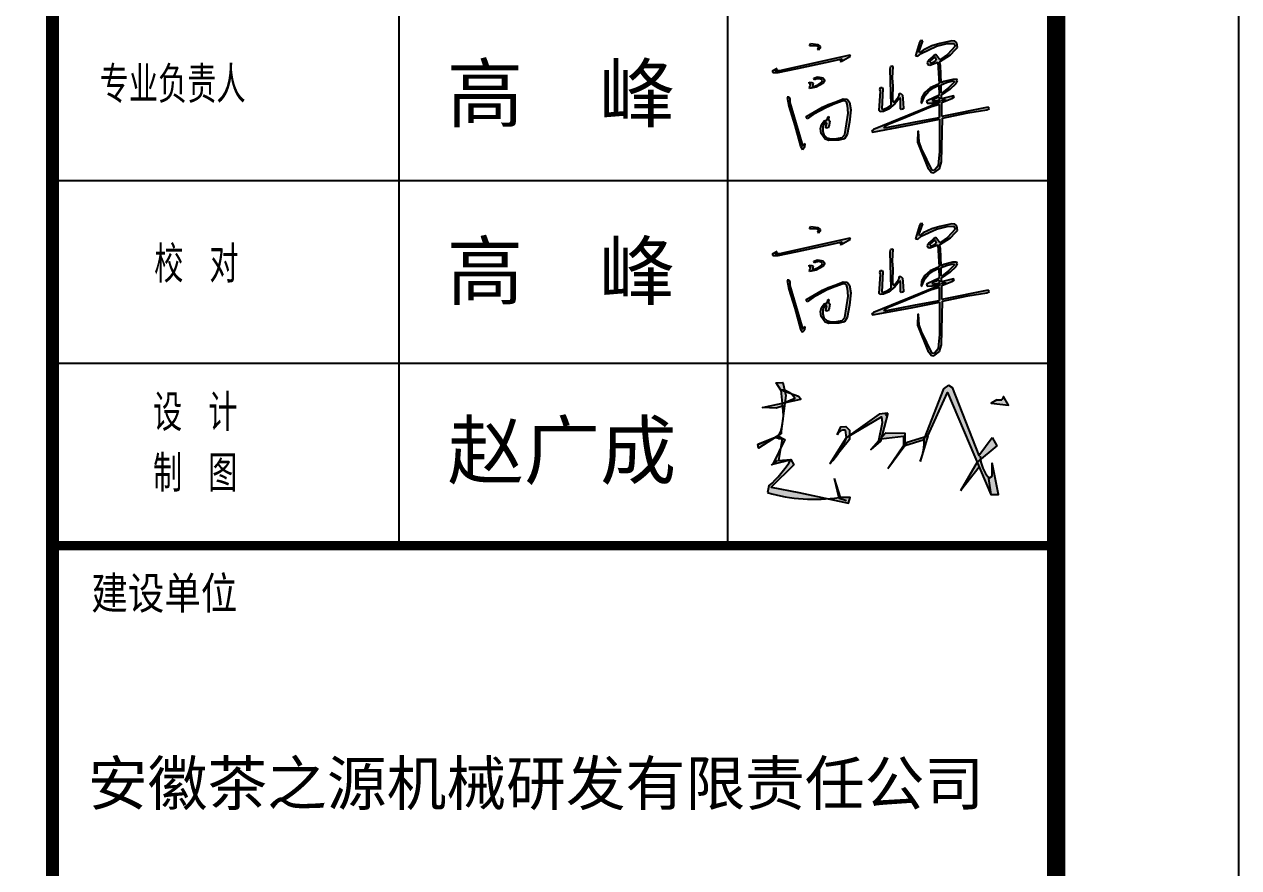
# Model space of a CAD drawing. Extents: x -21908402 to 2681150, y 103181 to 5079726.
# Drawn here: x 1558440 to 1568422, y 126430 to 133361 of the extents above; entities that cross this region are included whole.
import ezdxf

# ---------------------------------------------------------------- set-up
doc = ezdxf.new("R2010")
doc.units = 0
doc.header["$LTSCALE"] = 1000
for name, color, linetype in [('PP-PM-TK', 7, 'Continuous'), ('PUB_TEXT', 7, 'Continuous'), ('PUB_TITLE', 4, 'Continuous'), ('签名', 255, 'Continuous')]:
    doc.layers.add(name, color=color, linetype=linetype)
doc.styles.add('-黑体', font='simhei.ttf', dxfattribs={"width": 0.8})
doc.styles.add('TQ', font='txt.shx', dxfattribs={"width": 0.8, "bigfont": 'hztxt.shx'})

# ---------------------------------------------------------------- blocks, each defined once
blk = doc.blocks.new('GFDD')
h = blk.add_hatch(color=256)
h.paths.add_polyline_path([(1627037.7, 398613.1), (1627035.6, 398719), (1626962.4, 398696.2), (1626858, 398653.1), (1626727.5, 398599.1), (1626624.1, 398556.4), (1626578.4, 398535), (1626584.5, 398528.2), (1626700, 398549.7), (1626839.8, 398575.7)], flags=16)
h.paths.add_polyline_path([(1627055.5, 398745.4), (1627056.5, 398756.9), (1627073.6, 398759.6), (1627084.5, 398761.3), (1627082.5, 398755.1)], flags=16)
h.paths.add_polyline_path([(1627038.3, 398760.7), (1627033.2, 398780.2), (1626996.5, 398766.2), (1626977.1, 398753.2), (1626978.6, 398746.2), (1627024.8, 398754.9)], flags=16)
h.paths.add_polyline_path([(1627049.8, 398815.9), (1627051.8, 398881.8), (1627095.4, 398899.1), (1627149.2, 398913.2), (1627162.1, 398907.3), (1627111.1, 398856.3), (1627059.2, 398815.1)], flags=16)
h.paths.add_polyline_path([(1626994.1, 399069.7), (1627012.7, 399083.7), (1627005.3, 399106.4), (1626996.2, 399108.1), (1626960.9, 399076.9), (1626956.7, 399065.2), (1626961.7, 399059.6)], flags=16)
h.paths.add_polyline_path([(1626868.3, 399150.4), (1626899, 399241.5), (1626881.7, 399244.1), (1626872, 399227.4), (1626839.9, 399119.1), (1626859.2, 399115.2), (1626884.9, 399139.6), (1627012.6, 399198.6), (1627098.6, 399221), (1627155.7, 399221.7), (1627165.3, 399197.3), (1627102.4, 399129.3), (1627038.8, 399086.1), (1627006.5, 399129.3), (1626986.4, 399118), (1626953.1, 399087), (1626936.2, 399061.6), (1626939.6, 399047), (1626956.5, 399043.6), (1627022, 399068.4), (1627034, 398889.5), (1626959.3, 398856.3), (1626915.8, 398817), (1626888.5, 398770), (1626886.5, 398728.9), (1626892.9, 398731.7), (1626916.6, 398789.7), (1626949, 398827.6), (1626992.5, 398859.6), (1627032.1, 398878), (1627034, 398796.8), (1626936.8, 398749.8), (1626929.6, 398746.4), (1626935.2, 398730.5), (1626975.5, 398731.3), (1627036, 398749.4), (1627037.2, 398736), (1626776.7, 398629), (1626494.7, 398513.1), (1626478.1, 398500), (1626486.5, 398492.8), (1626803.9, 398551.7), (1627036.7, 398599), (1627035.9, 398331.3), (1627028.3, 398249.7), (1627025.1, 398215.5), (1626994.4, 398179.1), (1626975.8, 398176.4), (1626889.8, 398356.9), (1626870.6, 398412.9), (1626864, 398499.3), (1626858.7, 398498.7), (1626855.5, 398409.9), (1626940.3, 398198.7), (1626970.6, 398160.2), (1626989.9, 398156.3), (1627037.6, 398191.5), (1627052.5, 398246.8), (1627062.4, 398606.6), (1627270.4, 398651.2), (1627425.9, 398674.5), (1627446.7, 398686.8), (1627436.1, 398696.1), (1627056, 398619.3), (1627056.6, 398735.8), (1627139.5, 398767.9), (1627158.8, 398781.9), (1627151.9, 398791), (1627052.9, 398765.8), (1627052.5, 398795.8), (1627124.4, 398844.7), (1627173.5, 398891.2), (1627184.5, 398912.6), (1627176.5, 398926.9), (1627146.4, 398925.8), (1627072.7, 398907.8), (1627049.2, 398897.9), (1627045.2, 399039.9), (1627035.7, 399068.5), (1627127.4, 399126.9), (1627166.6, 399168.7), (1627183.9, 399187.1), (1627180.5, 399225.1), (1627162.9, 399239.2), (1627137.6, 399241), (1627040.4, 399220.9), (1626972.8, 399199.9), (1626902.4, 399166.9), (1626874.2, 399145.7)])
h.paths.add_polyline_path([(1626644.9, 399036.6), (1626653.7, 399032.6), (1626647.5, 398938.2), (1626653.2, 398868.5), (1626651.3, 398778.5), (1626651.9, 398755.7), (1626655.5, 398739.2), (1626667.1, 398740.6), (1626700.5, 398782.4), (1626706.2, 398792.3), (1626706.6, 398809.6), (1626719.6, 398810.5), (1626731.8, 398794.6), (1626737.8, 398733.3), (1626741.9, 398684.3), (1626725.1, 398677.6), (1626715.5, 398682.5), (1626716.4, 398765.8), (1626710.8, 398773), (1626670.9, 398723.5), (1626618.7, 398680.7), (1626577.2, 398662.7), (1626549.4, 398660.1), (1626541.3, 398670), (1626552, 398828), (1626546.5, 398842.1), (1626550.6, 398858.9), (1626565.1, 398858.4), (1626570.9, 398843.9), (1626569.7, 398796.7), (1626561.9, 398681.2), (1626567.7, 398678.9), (1626607.1, 398690.8), (1626638.4, 398713.4), (1626632.3, 399012.4), (1626635.5, 399034.9)], flags=17)
h.paths.add_polyline_path([(1625942.2, 398613), (1625944, 398620.9), (1626073.8, 398696.4), (1626122.3, 398720), (1626184.5, 398740.9), (1626244.8, 398766.6), (1626276.8, 398763.1), (1626296.1, 398737.1), (1626306.9, 398676.2), (1626296.2, 398573.4), (1626277.6, 398472), (1626254.8, 398437.3), (1626208.6, 398424.8), (1626127.3, 398423), (1626098.3, 398433.6), (1626063.6, 398479.8), (1626059.2, 398522), (1626067.9, 398555.1), (1626088.9, 398584.8), (1626113.9, 398592.1), (1626121.4, 398618.9), (1626127.6, 398619.9), (1626124.2, 398597.1), (1626134.5, 398580.8), (1626130.7, 398548.4), (1626122.3, 398527.5), (1626104.5, 398525.3), (1626102.6, 398533.7), (1626110.7, 398569.6), (1626105.1, 398574.9), (1626094.5, 398569), (1626077.9, 398541.2), (1626077.3, 398498.3), (1626084.8, 398469.9), (1626110.7, 398446.4), (1626142.3, 398436.5), (1626192.6, 398438.9), (1626237.3, 398447.4), (1626257.6, 398472.3), (1626286.5, 398646.7), (1626280.9, 398709.7), (1626272, 398739.8), (1626262.4, 398749.4), (1626245.4, 398750), (1626176.1, 398724.2), (1626108.2, 398695.8), (1625999.1, 398636.2), (1625949.9, 398602.1)])
h.paths.add_polyline_path([(1625798.1, 398780.1), (1625784.5, 398780.3), (1625797.7, 398704.1), (1625848, 398547.7), (1625893.5, 398377.1), (1625910.1, 398350.6), (1625929, 398370), (1625933.4, 398392.3), (1625924.7, 398395.6), (1625915.3, 398374.7), (1625808.8, 398735.9), (1625810.7, 398766.5)])
h.paths.add_polyline_path([(1626008.7, 398921.7), (1626003.6, 398935.4), (1626033.7, 398946.5), (1626078.9, 398938.5), (1626094.7, 398918.7), (1626078.9, 398891.8), (1626021.8, 398861.8), (1625981.4, 398853), (1625967.8, 398850.1), (1625975, 398877.2), (1625979, 398891.8), (1625964.4, 398890.5), (1625965.7, 398902.9), (1625987.5, 398900.2), (1625998.3, 398891.8), (1625991.7, 398870.3), (1625994, 398862.7), (1626041.9, 398883.1), (1626069.8, 398901.8), (1626074.4, 398916.7), (1626066.7, 398924.7), (1626046.5, 398931.4), (1626020.7, 398927)])
h.paths.add_polyline_path([(1625686.8, 398996), (1625703.8, 399013.8), (1625660.1, 398993.4), (1625666.7, 398981.1), (1625710.4, 398982.5), (1625869.3, 399016), (1626100.6, 399064.8), (1626237, 399095), (1626219.8, 399075.7), (1626227.3, 399073.1), (1626305.7, 399115), (1626298.5, 399124.3), (1625745.1, 399001), (1625724.5, 398996.4)])
h.paths.add_polyline_path([(1625968.8, 399201.2), (1625978.7, 399219.5), (1626036.7, 399211.9), (1626056.8, 399196), (1626056.1, 399183.1), (1626041.4, 399166.5), (1626036, 399172.5), (1626044.4, 399192), (1626031.5, 399197.6)])
h = blk.add_hatch(color=256)
h.paths.add_polyline_path([(1627037.7, 397109.5), (1627035.6, 397215.4), (1626962.4, 397192.6), (1626858, 397149.5), (1626727.5, 397095.5), (1626624.1, 397052.8), (1626578.4, 397031.4), (1626584.5, 397024.6), (1626700, 397046.1), (1626839.8, 397072.1)], flags=16)
h.paths.add_polyline_path([(1627055.5, 397241.8), (1627056.5, 397253.3), (1627073.6, 397256), (1627084.5, 397257.7), (1627082.5, 397251.5)], flags=16)
h.paths.add_polyline_path([(1627038.3, 397257.1), (1627033.2, 397276.7), (1626996.5, 397262.6), (1626977.1, 397249.6), (1626978.6, 397242.6), (1627024.8, 397251.3)], flags=16)
h.paths.add_polyline_path([(1627049.8, 397312.3), (1627051.8, 397378.2), (1627095.4, 397395.5), (1627149.2, 397409.6), (1627162.1, 397403.7), (1627111.1, 397352.7), (1627059.2, 397311.5)], flags=16)
h.paths.add_polyline_path([(1626994.1, 397566.1), (1627012.7, 397580.1), (1627005.3, 397602.8), (1626996.2, 397604.5), (1626960.9, 397573.3), (1626956.7, 397561.6), (1626961.7, 397556)], flags=16)
h.paths.add_polyline_path([(1626868.3, 397646.8), (1626899, 397737.9), (1626881.7, 397740.5), (1626872, 397723.8), (1626839.9, 397615.5), (1626859.2, 397611.6), (1626884.9, 397636), (1627012.6, 397695), (1627098.6, 397717.4), (1627155.7, 397718.1), (1627165.3, 397693.7), (1627102.4, 397625.8), (1627038.8, 397582.5), (1627006.5, 397625.7), (1626986.4, 397614.4), (1626953.1, 397583.4), (1626936.2, 397558), (1626939.6, 397543.4), (1626956.5, 397540), (1627022, 397564.8), (1627034, 397385.9), (1626959.3, 397352.7), (1626915.8, 397313.4), (1626888.5, 397266.4), (1626886.5, 397225.3), (1626892.9, 397228.1), (1626916.6, 397286.1), (1626949, 397324.1), (1626992.5, 397356), (1627032.1, 397374.4), (1627034, 397293.2), (1626936.8, 397246.2), (1626929.6, 397242.8), (1626935.2, 397226.9), (1626975.5, 397227.7), (1627036, 397245.8), (1627037.2, 397232.4), (1626776.7, 397125.4), (1626494.7, 397009.6), (1626478.1, 396996.5), (1626486.5, 396989.2), (1626803.9, 397048.1), (1627036.7, 397095.4), (1627035.9, 396827.7), (1627028.3, 396746.1), (1627025.1, 396711.9), (1626994.4, 396675.5), (1626975.8, 396672.8), (1626889.8, 396853.3), (1626870.6, 396909.3), (1626864, 396995.7), (1626858.7, 396995.1), (1626855.5, 396906.3), (1626940.3, 396695.1), (1626970.6, 396656.6), (1626989.9, 396652.8), (1627037.6, 396687.9), (1627052.5, 396743.2), (1627062.4, 397103), (1627270.4, 397147.6), (1627425.9, 397170.9), (1627446.7, 397183.2), (1627436.1, 397192.5), (1627056, 397115.7), (1627056.6, 397232.2), (1627139.5, 397264.3), (1627158.8, 397278.3), (1627151.9, 397287.5), (1627052.9, 397262.2), (1627052.5, 397292.2), (1627124.4, 397341.1), (1627173.5, 397387.6), (1627184.5, 397409), (1627176.5, 397423.3), (1627146.4, 397422.2), (1627072.7, 397404.2), (1627049.2, 397394.4), (1627045.2, 397536.3), (1627035.7, 397564.9), (1627127.4, 397623.3), (1627166.6, 397665.1), (1627183.9, 397683.5), (1627180.5, 397721.5), (1627162.9, 397735.6), (1627137.6, 397737.4), (1627040.4, 397717.3), (1626972.8, 397696.3), (1626902.4, 397663.3), (1626874.2, 397642.1)])
h.paths.add_polyline_path([(1626644.9, 397533.1), (1626653.7, 397529.1), (1626647.5, 397434.6), (1626653.2, 397364.9), (1626651.3, 397274.9), (1626651.9, 397252.1), (1626655.5, 397235.6), (1626667.1, 397237.1), (1626700.5, 397278.8), (1626706.2, 397288.7), (1626706.6, 397306), (1626719.6, 397306.9), (1626731.8, 397291), (1626737.8, 397229.7), (1626741.9, 397180.7), (1626725.1, 397174), (1626715.5, 397179), (1626716.4, 397262.2), (1626710.8, 397269.4), (1626670.9, 397219.9), (1626618.7, 397177.1), (1626577.2, 397159.1), (1626549.4, 397156.5), (1626541.3, 397166.4), (1626552, 397324.4), (1626546.5, 397338.6), (1626550.6, 397355.3), (1626565.1, 397354.8), (1626570.9, 397340.3), (1626569.7, 397293.1), (1626561.9, 397177.6), (1626567.7, 397175.3), (1626607.1, 397187.2), (1626638.4, 397209.8), (1626632.3, 397508.8), (1626635.5, 397531.3)], flags=17)
h.paths.add_polyline_path([(1625942.2, 397109.4), (1625944, 397117.3), (1626073.8, 397192.8), (1626122.3, 397216.4), (1626184.5, 397237.3), (1626244.8, 397263), (1626276.8, 397259.5), (1626296.1, 397233.5), (1626306.9, 397172.6), (1626296.2, 397069.8), (1626277.6, 396968.4), (1626254.8, 396933.7), (1626208.6, 396921.2), (1626127.3, 396919.4), (1626098.3, 396930), (1626063.6, 396976.2), (1626059.2, 397018.5), (1626067.9, 397051.5), (1626088.9, 397081.2), (1626113.9, 397088.5), (1626121.4, 397115.3), (1626127.6, 397116.3), (1626124.2, 397093.5), (1626134.5, 397077.2), (1626130.7, 397044.8), (1626122.3, 397023.9), (1626104.5, 397021.7), (1626102.6, 397030.1), (1626110.7, 397066), (1626105.1, 397071.3), (1626094.5, 397065.4), (1626077.9, 397037.6), (1626077.3, 396994.7), (1626084.8, 396966.3), (1626110.7, 396942.8), (1626142.3, 396932.9), (1626192.6, 396935.4), (1626237.3, 396943.8), (1626257.6, 396968.8), (1626286.5, 397143.1), (1626280.9, 397206.2), (1626272, 397236.2), (1626262.4, 397245.8), (1626245.4, 397246.4), (1626176.1, 397220.6), (1626108.2, 397192.2), (1625999.1, 397132.7), (1625949.9, 397098.5)])
h.paths.add_polyline_path([(1625798.1, 397276.5), (1625784.5, 397276.7), (1625797.7, 397200.5), (1625848, 397044.1), (1625893.5, 396873.5), (1625910.1, 396847), (1625929, 396866.4), (1625933.4, 396888.7), (1625924.7, 396892), (1625915.3, 396871.1), (1625808.8, 397232.3), (1625810.7, 397262.9)])
h.paths.add_polyline_path([(1626008.7, 397418.1), (1626003.6, 397431.8), (1626033.7, 397442.9), (1626078.9, 397434.9), (1626094.7, 397415.2), (1626078.9, 397388.2), (1626021.8, 397358.2), (1625981.4, 397349.5), (1625967.8, 397346.5), (1625975, 397373.6), (1625979, 397388.2), (1625964.4, 397386.9), (1625965.7, 397399.3), (1625987.5, 397396.6), (1625998.3, 397388.2), (1625991.7, 397366.7), (1625994, 397359.1), (1626041.9, 397379.5), (1626069.8, 397398.2), (1626074.4, 397413.1), (1626066.7, 397421.1), (1626046.5, 397427.8), (1626020.7, 397423.4)])
h.paths.add_polyline_path([(1625686.8, 397492.4), (1625703.8, 397510.2), (1625660.1, 397489.8), (1625666.7, 397477.5), (1625710.4, 397478.9), (1625869.3, 397512.4), (1626100.6, 397561.2), (1626237, 397591.4), (1626219.8, 397572.1), (1626227.3, 397569.6), (1626305.7, 397611.4), (1626298.5, 397620.7), (1625745.1, 397497.4), (1625724.5, 397492.8)])
h.paths.add_polyline_path([(1625968.8, 397697.6), (1625978.7, 397715.9), (1626036.7, 397708.3), (1626056.8, 397692.4), (1626056.1, 397679.5), (1626041.4, 397662.9), (1626036, 397669), (1626044.4, 397688.4), (1626031.5, 397694.1)])
h = blk.add_hatch(color=7)
h.paths.add_polyline_path([(1625763.2, 396369.1), (1625764.9, 396361.2), (1625816.5, 396342.6, 0.116266)])
h.paths.add_polyline_path([(1625763.2, 396369.1, 0.057627), (1625733.6, 396372.5), (1625764.9, 396361.2)])
h.paths.add_polyline_path([(1625748.8, 396434.8), (1625693.7, 396432.4), (1625733.6, 396372.5, -0.057627), (1625763.2, 396369.1)])
h.paths.add_polyline_path([(1625764.9, 396361.2), (1625733.6, 396372.5), (1625743.5, 396263.8), (1625749.2, 396265), (1625765.6, 396271.6), (1625772.5, 396326.9)])
h.paths.add_polyline_path([(1625765.2, 396268.5), (1625749.2, 396265), (1625743.6, 396262.8), (1625743.5, 396263.8), (1625582.5, 396229), (1625693.7, 396222.9), (1625748.2, 396241.1, -0.038196), (1625753.5, 396174.3)])
h = blk.add_hatch(color=7)
h.paths.add_polyline_path([(1627564, 396318.7), (1627549, 396292.7), (1627509.1, 396292.7), (1627460.2, 396263.6), (1627602.9, 396247.4)])
h.paths.add_polyline_path([(1627508.9, 395913.5), (1627469.2, 395983.5), (1627359.5, 395833.9), (1627140.1, 396392.5), (1627110.1, 396412.4), (1627070.2, 396382.5), (1626916.5, 395988.4), (1626942.1, 395996.3), (1627103.3, 396351.1), (1627345.9, 395781.1)])
h.paths.add_polyline_path([(1627469.2, 395774), (1627469.2, 395664.3), (1627439.3, 395644.3), (1627459.3, 395514.7), (1627521.8, 395514.7)])
h.paths.add_polyline_path([(1627363.7, 395739.3), (1627345.9, 395781.1), (1627209.9, 395544.6)])
for points in [[(1625878.2, 396320.3), (1625816.5, 396342.6, -0.103849), (1625849.6, 396300.8), (1625843.3, 396302.7), (1625765.6, 396271.6), (1625765.2, 396268.5), (1625897.7, 396297.1)], [(1625753.5, 396174.3), (1625739.9, 396064.6, 0.063244)], [(1625879.7, 395530.7), (1625653.2, 395575), (1625840, 395757), (1625816.2, 395802.2), (1625816.2, 395802.2, -0.075391), (1625634.4, 395583.9), (1625622.3, 395529.3, 0.088195), (1626119.1, 395478.7)], [(1626901.1, 395861.7), (1626877.9, 395785.1, 0.044667)], [(1627373, 395803.2), (1627345.9, 395781.1), (1627459.3, 395514.7), (1627439.3, 395644.3), (1627445, 395648.1, -0.153082)]]:
    blk.add_hatch(color=7).paths.add_polyline_path(points)
h = blk.add_hatch(color=7)
h.paths.add_polyline_path([(1626267.3, 396072), (1626225.2, 396069.6), (1626198.6, 396010, -0.339667), (1626264, 396042.2), (1626272.2, 395983.5), (1626297.6, 396001.3), (1626297.6, 396044)])
h.paths.add_polyline_path([(1626297.6, 395967), (1626297.6, 395998.3), (1626272.7, 395983.7, -0.059149), (1626205, 395851.9)])
h.paths.add_polyline_path([(1626272.7, 395983.7), (1626272.2, 395983.5), (1626137.8, 395768.6), (1626205, 395851.9, 0.059149)])
h.paths.add_polyline_path([(1626611.4, 396183), (1626541.6, 396173), (1626297.6, 396001.3), (1626297.6, 395998.3), (1626559.1, 396151.3), (1626566.1, 396102.3), (1626535.8, 395955.3), (1626558.7, 395980.9)])
h.paths.add_polyline_path([(1626551.5, 395953.6), (1626558.7, 395980.9), (1626471.7, 395883.7)])
h = blk.add_hatch(color=7)
h.paths.add_polyline_path([(1625739.9, 396064.6, -0.036058), (1625719.9, 396004.6), (1625733.6, 396013.4)])
h.paths.add_polyline_path([(1625683.5, 395981.1), (1625544.1, 395923.6), (1625549.8, 395894.7)])
h.paths.add_polyline_path([(1625713.6, 395993.5), (1625683.5, 395981.1), (1625713.6, 395973.5), (1625743.6, 395973.5), (1625730.4, 395894.8), (1625765.9, 395966.5)])
h = blk.add_hatch(color=7)
h.paths.add_polyline_path([(1626750.6, 396018.3), (1626595.2, 396021.8), (1626558.7, 395980.9), (1626556, 395970.6), (1626741.1, 395993.5), (1626741.1, 395913.7), (1626611.4, 395724.1), (1626751, 395913.7)])
h.paths.add_polyline_path([(1626910.5, 395963.5, -0.057111), (1626901.1, 395861.7), (1626942.1, 395996.3), (1626771, 395943.6), (1626751, 395913.7)])
h = blk.add_hatch(color=7)
h.paths.add_polyline_path([(1625816.2, 395802.2), (1625713.6, 395794), (1625730.4, 395894.8), (1625665.7, 395763.6), (1625755.9, 395785)])
h.paths.add_polyline_path([(1626211.4, 395488.6, -0.016275), (1626119.1, 395478.7), (1626288.3, 395442), (1626302.3, 395488.7), (1626222.9, 395488.7), (1626172.5, 395644.3)])
for p, q in [((1625968.8, 399201.2), (1625978.7, 399219.5)), ((1626031.5, 399197.6), (1625968.8, 399201.2)), ((1625978.7, 399219.5), (1626036.7, 399211.9)), ((1626044.4, 399192), (1626031.5, 399197.6)), ((1626036, 399172.5), (1626044.4, 399192)), ((1626036.7, 399211.9), (1626056.8, 399196)), ((1626056.8, 399196), (1626056.1, 399183.1)), ((1626872, 399227.4), (1626839.9, 399119.1)), ((1626868.3, 399150.4), (1626899, 399241.5)), ((1626881.7, 399244.1), (1626872, 399227.4)), ((1626899, 399241.5), (1626881.7, 399244.1)), ((1626884.9, 399139.6), (1627012.6, 399198.6)), ((1626972.8, 399199.9), (1626902.4, 399166.9)), ((1627040.4, 399220.9), (1626972.8, 399199.9)), ((1627012.6, 399198.6), (1627098.6, 399221)), ((1627137.6, 399241), (1627040.4, 399220.9)), ((1627098.6, 399221), (1627155.7, 399221.7)), ((1627165.3, 399197.3), (1627102.4, 399129.3)), ((1627162.9, 399239.2), (1627137.6, 399241)), ((1627155.7, 399221.7), (1627165.3, 399197.3)), ((1627180.5, 399225.1), (1627162.9, 399239.2)), ((1627166.6, 399168.7), (1627183.9, 399187.1)), ((1627183.9, 399187.1), (1627180.5, 399225.1)), ((1626298.5, 399124.3), (1625745.1, 399001)), ((1626041.4, 399166.5), (1626036, 399172.5)), ((1626056.1, 399183.1), (1626041.4, 399166.5)), ((1626041.4, 399166.5), (1626041.4, 399166.5)), ((1626100.6, 399064.8), (1626237, 399095)), ((1626237, 399095), (1626219.8, 399075.7)), ((1626227.3, 399073.1), (1626305.7, 399115)), ((1626237, 399095), (1626237, 399095)), ((1626305.7, 399115), (1626298.5, 399124.3)), ((1626839.9, 399119.1), (1626859.2, 399115.2)), ((1626859.2, 399115.2), (1626884.9, 399139.6)), ((1626874.2, 399145.7), (1626868.3, 399150.4)), ((1626902.4, 399166.9), (1626874.2, 399145.7)), ((1626953.1, 399087), (1626936.2, 399061.6)), ((1626986.4, 399118), (1626953.1, 399087)), ((1626996.2, 399108.1), (1626960.9, 399076.9)), ((1627006.5, 399129.3), (1626986.4, 399118)), ((1627005.3, 399106.4), (1626996.2, 399108.1)), ((1627012.7, 399083.7), (1627005.3, 399106.4)), ((1627038.8, 399086.1), (1627006.5, 399129.3)), ((1627035.7, 399068.5), (1627127.4, 399126.9)), ((1627102.4, 399129.3), (1627038.8, 399086.1)), ((1627127.4, 399126.9), (1627166.6, 399168.7)), ((1625703.8, 399013.8), (1625660.1, 398993.4)), ((1625660.1, 398993.4), (1625666.7, 398981.1)), ((1625686.8, 398996), (1625703.8, 399013.8)), ((1625724.5, 398996.4), (1625686.8, 398996)), ((1625710.4, 398982.5), (1625869.3, 399016)), ((1625745.1, 399001), (1625724.5, 398996.4)), ((1625869.3, 399016), (1626100.6, 399064.8)), ((1626219.8, 399075.7), (1626227.3, 399073.1)), ((1626632.3, 399012.4), (1626635.5, 399034.9)), ((1626638.4, 398713.4), (1626632.3, 399012.4)), ((1626635.5, 399034.9), (1626644.9, 399036.6)), ((1626644.9, 399036.6), (1626653.7, 399032.6)), ((1626653.7, 399032.6), (1626647.5, 398938.2)), ((1626936.2, 399061.6), (1626939.6, 399047)), ((1626939.6, 399047), (1626956.5, 399043.6)), ((1626956.5, 399043.6), (1627022, 399068.4)), ((1626960.9, 399076.9), (1626956.7, 399065.2)), ((1626956.7, 399065.2), (1626961.7, 399059.6)), ((1626961.7, 399059.6), (1626994.1, 399069.7)), ((1626994.1, 399069.7), (1627012.7, 399083.7)), ((1627022, 399068.4), (1627034, 398889.5)), ((1627045.2, 399039.9), (1627035.7, 399068.5)), ((1627049.2, 398897.9), (1627045.2, 399039.9)), ((1625666.7, 398981.1), (1625710.4, 398982.5)), ((1625964.4, 398890.5), (1625965.7, 398902.9)), ((1625979, 398891.8), (1625964.4, 398890.5)), ((1625965.7, 398902.9), (1625987.5, 398900.2)), ((1625975, 398877.2), (1625979, 398891.8)), ((1625987.5, 398900.2), (1625998.3, 398891.8)), ((1625998.3, 398891.8), (1625991.7, 398870.3)), ((1626003.6, 398935.4), (1626033.7, 398946.5)), ((1626008.7, 398921.7), (1626003.6, 398935.4)), ((1626020.7, 398927), (1626008.7, 398921.7)), ((1626046.5, 398931.4), (1626020.7, 398927)), ((1626078.9, 398891.8), (1626021.8, 398861.8)), ((1626033.7, 398946.5), (1626078.9, 398938.5)), ((1626041.9, 398883.1), (1626069.8, 398901.8)), ((1626066.7, 398924.7), (1626046.5, 398931.4)), ((1626074.4, 398916.7), (1626066.7, 398924.7)), ((1626069.8, 398901.8), (1626074.4, 398916.7)), ((1626078.9, 398938.5), (1626094.7, 398918.7)), ((1626094.7, 398918.7), (1626078.9, 398891.8)), ((1626647.5, 398938.2), (1626653.2, 398868.5)), ((1627034, 398889.5), (1626959.3, 398856.3)), ((1627072.7, 398907.8), (1627049.2, 398897.9)), ((1627051.8, 398881.8), (1627095.4, 398899.1)), ((1627146.4, 398925.8), (1627072.7, 398907.8)), ((1627095.4, 398899.1), (1627149.2, 398913.2)), ((1627162.1, 398907.3), (1627111.1, 398856.3)), ((1627124.4, 398844.7), (1627173.5, 398891.2)), ((1627176.5, 398926.9), (1627146.4, 398925.8)), ((1627149.2, 398913.2), (1627162.1, 398907.3)), ((1627173.5, 398891.2), (1627184.5, 398912.6)), ((1627184.5, 398912.6), (1627176.5, 398926.9)), ((1625967.8, 398850.1), (1625975, 398877.2)), ((1625981.4, 398853), (1625967.8, 398850.1)), ((1626021.8, 398861.8), (1625981.4, 398853)), ((1625991.7, 398870.3), (1625994, 398862.7)), ((1625994, 398862.7), (1626041.9, 398883.1)), ((1626541.3, 398670), (1626552, 398828)), ((1626546.5, 398842.1), (1626550.6, 398858.9)), ((1626552, 398828), (1626546.5, 398842.1)), ((1626550.6, 398858.9), (1626565.1, 398858.4)), ((1626569.7, 398796.7), (1626561.9, 398681.2)), ((1626565.1, 398858.4), (1626570.9, 398843.9)), ((1626570.9, 398843.9), (1626569.7, 398796.7)), ((1626653.2, 398868.5), (1626651.3, 398778.5)), ((1626700.5, 398782.4), (1626706.2, 398792.3)), ((1626706.2, 398792.3), (1626706.6, 398809.6)), ((1626706.6, 398809.6), (1626719.6, 398810.5)), ((1626719.6, 398810.5), (1626731.8, 398794.6)), ((1626731.8, 398794.6), (1626737.8, 398733.3)), ((1626915.8, 398817), (1626888.5, 398770)), ((1626892.9, 398731.7), (1626916.6, 398789.7)), ((1626959.3, 398856.3), (1626915.8, 398817)), ((1626916.6, 398789.7), (1626949, 398827.6)), ((1627034, 398796.8), (1626936.8, 398749.8)), ((1626949, 398827.6), (1626992.5, 398859.6)), ((1626992.5, 398859.6), (1627032.1, 398878)), ((1627032.1, 398878), (1627034, 398796.8)), ((1627049.8, 398815.9), (1627051.8, 398881.8)), ((1627059.2, 398815.1), (1627049.8, 398815.9)), ((1627052.5, 398795.8), (1627124.4, 398844.7)), ((1627052.9, 398765.8), (1627052.5, 398795.8)), ((1627151.9, 398791), (1627052.9, 398765.8)), ((1627111.1, 398856.3), (1627059.2, 398815.1)), ((1627158.8, 398781.9), (1627151.9, 398791)), ((1625784.5, 398780.3), (1625797.7, 398704.1)), ((1625798.1, 398780.1), (1625784.5, 398780.3)), ((1625797.7, 398704.1), (1625848, 398547.7)), ((1625810.7, 398766.5), (1625798.1, 398780.1)), ((1625808.8, 398735.9), (1625810.7, 398766.5)), ((1625915.3, 398374.7), (1625808.8, 398735.9)), ((1625944, 398620.9), (1626073.8, 398696.4)), ((1626108.2, 398695.8), (1625999.1, 398636.2)), ((1626073.8, 398696.4), (1626122.3, 398720)), ((1626176.1, 398724.2), (1626108.2, 398695.8)), ((1626122.3, 398720), (1626184.5, 398740.9)), ((1626245.4, 398750), (1626176.1, 398724.2)), ((1626184.5, 398740.9), (1626244.8, 398766.6)), ((1626244.8, 398766.6), (1626276.8, 398763.1)), ((1626262.4, 398749.4), (1626245.4, 398750)), ((1626272, 398739.8), (1626262.4, 398749.4)), ((1626280.9, 398709.7), (1626272, 398739.8)), ((1626276.8, 398763.1), (1626296.1, 398737.1)), ((1626286.5, 398646.7), (1626280.9, 398709.7)), ((1626296.1, 398737.1), (1626306.9, 398676.2)), ((1626567.7, 398678.9), (1626607.1, 398690.8)), ((1626607.1, 398690.8), (1626638.4, 398713.4)), ((1626670.9, 398723.5), (1626618.7, 398680.7)), ((1626651.3, 398778.5), (1626651.9, 398755.7)), ((1626651.9, 398755.7), (1626655.5, 398739.2)), ((1626655.5, 398739.2), (1626667.1, 398740.6)), ((1626667.1, 398740.6), (1626700.5, 398782.4)), ((1626710.8, 398773), (1626670.9, 398723.5)), ((1626716.4, 398765.8), (1626710.8, 398773)), ((1626715.5, 398682.5), (1626716.4, 398765.8)), ((1626737.8, 398733.3), (1626741.9, 398684.3)), ((1627037.2, 398736), (1626776.7, 398629)), ((1626962.4, 398696.2), (1626858, 398653.1)), ((1626888.5, 398770), (1626886.5, 398728.9)), ((1626886.5, 398728.9), (1626892.9, 398731.7)), ((1626936.8, 398749.8), (1626929.6, 398746.4)), ((1626929.6, 398746.4), (1626935.2, 398730.5)), ((1626935.2, 398730.5), (1626975.5, 398731.3)), ((1627035.6, 398719), (1626962.4, 398696.2)), ((1626975.5, 398731.3), (1627036, 398749.4)), ((1626996.5, 398766.2), (1626977.1, 398753.2)), ((1626977.1, 398753.2), (1626978.6, 398746.2)), ((1626978.6, 398746.2), (1627024.8, 398754.9)), ((1627033.2, 398780.2), (1626996.5, 398766.2)), ((1627024.8, 398754.9), (1627038.3, 398760.7)), ((1627038.3, 398760.7), (1627033.2, 398780.2)), ((1627037.7, 398613.1), (1627035.6, 398719)), ((1627036, 398749.4), (1627037.2, 398736)), ((1627055.5, 398745.4), (1627056.5, 398756.9)), ((1627082.5, 398755.1), (1627055.5, 398745.4)), ((1627056, 398619.3), (1627056.6, 398735.8)), ((1627436.1, 398696.1), (1627056, 398619.3)), ((1627056.5, 398756.9), (1627073.6, 398759.6)), ((1627056.6, 398735.8), (1627139.5, 398767.9)), ((1627073.6, 398759.6), (1627084.5, 398761.3)), ((1627084.5, 398761.3), (1627082.5, 398755.1)), ((1627139.5, 398767.9), (1627158.8, 398781.9)), ((1627425.9, 398674.5), (1627446.7, 398686.8)), ((1627446.7, 398686.8), (1627436.1, 398696.1)), ((1625942.2, 398613), (1625944, 398620.9)), ((1625949.9, 398602.1), (1625942.2, 398613)), ((1625999.1, 398636.2), (1625949.9, 398602.1)), ((1626088.9, 398584.8), (1626113.9, 398592.1)), ((1626113.9, 398592.1), (1626121.4, 398618.9)), ((1626121.4, 398618.9), (1626127.6, 398619.9)), ((1626127.6, 398619.9), (1626124.2, 398597.1)), ((1626124.2, 398597.1), (1626134.5, 398580.8)), ((1626257.6, 398472.3), (1626286.5, 398646.7)), ((1626306.9, 398676.2), (1626296.2, 398573.4)), ((1626776.7, 398629), (1626494.7, 398513.1)), ((1626549.4, 398660.1), (1626541.3, 398670)), ((1626577.2, 398662.7), (1626549.4, 398660.1)), ((1626561.9, 398681.2), (1626567.7, 398678.9)), ((1626618.7, 398680.7), (1626577.2, 398662.7)), ((1626727.5, 398599.1), (1626624.1, 398556.4)), ((1626725.1, 398677.6), (1626715.5, 398682.5)), ((1626741.9, 398684.3), (1626725.1, 398677.6)), ((1626858, 398653.1), (1626727.5, 398599.1)), ((1626803.9, 398551.7), (1627036.7, 398599)), ((1626839.8, 398575.7), (1627037.7, 398613.1)), ((1627036.7, 398599), (1627035.9, 398331.3)), ((1627052.5, 398246.8), (1627062.4, 398606.6)), ((1627062.4, 398606.6), (1627270.4, 398651.2)), ((1627270.4, 398651.2), (1627425.9, 398674.5)), ((1625848, 398547.7), (1625893.5, 398377.1)), ((1626059.2, 398522), (1626067.9, 398555.1)), ((1626063.6, 398479.8), (1626059.2, 398522)), ((1626067.9, 398555.1), (1626088.9, 398584.8)), ((1626077.9, 398541.2), (1626077.3, 398498.3)), ((1626077.3, 398498.3), (1626084.8, 398469.9)), ((1626094.5, 398569), (1626077.9, 398541.2)), ((1626105.1, 398574.9), (1626094.5, 398569)), ((1626102.6, 398533.7), (1626110.7, 398569.6)), ((1626104.5, 398525.3), (1626102.6, 398533.7)), ((1626122.3, 398527.5), (1626104.5, 398525.3)), ((1626110.7, 398569.6), (1626105.1, 398574.9)), ((1626130.7, 398548.4), (1626122.3, 398527.5)), ((1626134.5, 398580.8), (1626130.7, 398548.4)), ((1626296.2, 398573.4), (1626277.6, 398472)), ((1626494.7, 398513.1), (1626478.1, 398500)), ((1626478.1, 398500), (1626486.5, 398492.8)), ((1626486.5, 398492.8), (1626803.9, 398551.7)), ((1626624.1, 398556.4), (1626578.4, 398535)), ((1626578.4, 398535), (1626584.5, 398528.2)), ((1626584.5, 398528.2), (1626700, 398549.7)), ((1626700, 398549.7), (1626839.8, 398575.7)), ((1626858.7, 398498.7), (1626855.5, 398409.9)), ((1626864, 398499.3), (1626858.7, 398498.7)), ((1626870.6, 398412.9), (1626864, 398499.3)), ((1625924.7, 398395.6), (1625915.3, 398374.7)), ((1625933.4, 398392.3), (1625924.7, 398395.6)), ((1625929, 398370), (1625933.4, 398392.3)), ((1626098.3, 398433.6), (1626063.6, 398479.8)), ((1626084.8, 398469.9), (1626110.7, 398446.4)), ((1626127.3, 398423), (1626098.3, 398433.6)), ((1626110.7, 398446.4), (1626142.3, 398436.5)), ((1626208.6, 398424.8), (1626127.3, 398423)), ((1626142.3, 398436.5), (1626192.6, 398438.9)), ((1626192.6, 398438.9), (1626237.3, 398447.4)), ((1626254.8, 398437.3), (1626208.6, 398424.8)), ((1626237.3, 398447.4), (1626257.6, 398472.3)), ((1626277.6, 398472), (1626254.8, 398437.3)), ((1626855.5, 398409.9), (1626940.3, 398198.7)), ((1626889.8, 398356.9), (1626870.6, 398412.9)), ((1625893.5, 398377.1), (1625910.1, 398350.6)), ((1625910.1, 398350.6), (1625929, 398370)), ((1626975.8, 398176.4), (1626889.8, 398356.9)), ((1627035.9, 398331.3), (1627028.3, 398249.7)), ((1626940.3, 398198.7), (1626970.6, 398160.2)), ((1626989.9, 398156.3), (1627037.6, 398191.5)), ((1627025.1, 398215.5), (1626994.4, 398179.1)), ((1627028.3, 398249.7), (1627025.1, 398215.5)), ((1627037.6, 398191.5), (1627052.5, 398246.8)), ((1626970.6, 398160.2), (1626989.9, 398156.3)), ((1626994.4, 398179.1), (1626975.8, 398176.4)), ((1625968.8, 397697.6), (1625978.7, 397715.9)), ((1626031.5, 397694.1), (1625968.8, 397697.6)), ((1625978.7, 397715.9), (1626036.7, 397708.3)), ((1626044.4, 397688.4), (1626031.5, 397694.1)), ((1626036, 397669), (1626044.4, 397688.4)), ((1626036.7, 397708.3), (1626056.8, 397692.4)), ((1626056.8, 397692.4), (1626056.1, 397679.5)), ((1626872, 397723.8), (1626839.9, 397615.5)), ((1626868.3, 397646.8), (1626899, 397737.9)), ((1626881.7, 397740.5), (1626872, 397723.8)), ((1626899, 397737.9), (1626881.7, 397740.5)), ((1626884.9, 397636), (1627012.6, 397695)), ((1626972.8, 397696.3), (1626902.4, 397663.3)), ((1627040.4, 397717.3), (1626972.8, 397696.3)), ((1627012.6, 397695), (1627098.6, 397717.4)), ((1627137.6, 397737.4), (1627040.4, 397717.3)), ((1627098.6, 397717.4), (1627155.7, 397718.1)), ((1627165.3, 397693.7), (1627102.4, 397625.8)), ((1627162.9, 397735.6), (1627137.6, 397737.4)), ((1627155.7, 397718.1), (1627165.3, 397693.7)), ((1627180.5, 397721.5), (1627162.9, 397735.6)), ((1627183.9, 397683.5), (1627180.5, 397721.5)), ((1626298.5, 397620.7), (1625745.1, 397497.4)), ((1626041.4, 397662.9), (1626036, 397669)), ((1626056.1, 397679.5), (1626041.4, 397662.9)), ((1626041.4, 397662.9), (1626041.4, 397662.9)), ((1626100.6, 397561.2), (1626237, 397591.4)), ((1626237, 397591.4), (1626219.8, 397572.1)), ((1626227.3, 397569.6), (1626305.7, 397611.4)), ((1626237, 397591.4), (1626237, 397591.4)), ((1626305.7, 397611.4), (1626298.5, 397620.7)), ((1626839.9, 397615.5), (1626859.2, 397611.6)), ((1626859.2, 397611.6), (1626884.9, 397636)), ((1626874.2, 397642.1), (1626868.3, 397646.8)), ((1626902.4, 397663.3), (1626874.2, 397642.1)), ((1626986.4, 397614.4), (1626953.1, 397583.4)), ((1626996.2, 397604.5), (1626960.9, 397573.3)), ((1627006.5, 397625.7), (1626986.4, 397614.4)), ((1627005.3, 397602.8), (1626996.2, 397604.5)), ((1627012.7, 397580.1), (1627005.3, 397602.8)), ((1627038.8, 397582.5), (1627006.5, 397625.7)), ((1627035.7, 397564.9), (1627127.4, 397623.3)), ((1627102.4, 397625.8), (1627038.8, 397582.5)), ((1627127.4, 397623.3), (1627166.6, 397665.1)), ((1627166.6, 397665.1), (1627183.9, 397683.5)), ((1625703.8, 397510.2), (1625660.1, 397489.8)), ((1625660.1, 397489.8), (1625666.7, 397477.5)), ((1625686.8, 397492.4), (1625703.8, 397510.2)), ((1625724.5, 397492.8), (1625686.8, 397492.4)), ((1625710.4, 397478.9), (1625869.3, 397512.4)), ((1625745.1, 397497.4), (1625724.5, 397492.8)), ((1625869.3, 397512.4), (1626100.6, 397561.2)), ((1626219.8, 397572.1), (1626227.3, 397569.6)), ((1626632.3, 397508.8), (1626635.5, 397531.3)), ((1626638.4, 397209.8), (1626632.3, 397508.8)), ((1626635.5, 397531.3), (1626644.9, 397533.1)), ((1626644.9, 397533.1), (1626653.7, 397529.1)), ((1626653.7, 397529.1), (1626647.5, 397434.6)), ((1626953.1, 397583.4), (1626936.2, 397558)), ((1626936.2, 397558), (1626939.6, 397543.4)), ((1626939.6, 397543.4), (1626956.5, 397540)), ((1626956.5, 397540), (1627022, 397564.8)), ((1626960.9, 397573.3), (1626956.7, 397561.6)), ((1626956.7, 397561.6), (1626961.7, 397556)), ((1626961.7, 397556), (1626994.1, 397566.1)), ((1626994.1, 397566.1), (1627012.7, 397580.1)), ((1627022, 397564.8), (1627034, 397385.9)), ((1627045.2, 397536.3), (1627035.7, 397564.9)), ((1627049.2, 397394.4), (1627045.2, 397536.3)), ((1625666.7, 397477.5), (1625710.4, 397478.9)), ((1625964.4, 397386.9), (1625965.7, 397399.3)), ((1625979, 397388.2), (1625964.4, 397386.9)), ((1625965.7, 397399.3), (1625987.5, 397396.6)), ((1625975, 397373.6), (1625979, 397388.2)), ((1625987.5, 397396.6), (1625998.3, 397388.2)), ((1625998.3, 397388.2), (1625991.7, 397366.7)), ((1626003.6, 397431.8), (1626033.7, 397442.9)), ((1626008.7, 397418.1), (1626003.6, 397431.8)), ((1626020.7, 397423.4), (1626008.7, 397418.1)), ((1626046.5, 397427.8), (1626020.7, 397423.4)), ((1626078.9, 397388.2), (1626021.8, 397358.2)), ((1626033.7, 397442.9), (1626078.9, 397434.9)), ((1626041.9, 397379.5), (1626069.8, 397398.2)), ((1626066.7, 397421.1), (1626046.5, 397427.8)), ((1626074.4, 397413.1), (1626066.7, 397421.1)), ((1626069.8, 397398.2), (1626074.4, 397413.1)), ((1626078.9, 397434.9), (1626094.7, 397415.2)), ((1626094.7, 397415.2), (1626078.9, 397388.2)), ((1626647.5, 397434.6), (1626653.2, 397364.9)), ((1627072.7, 397404.2), (1627049.2, 397394.4)), ((1627051.8, 397378.2), (1627095.4, 397395.5)), ((1627146.4, 397422.2), (1627072.7, 397404.2)), ((1627095.4, 397395.5), (1627149.2, 397409.6)), ((1627162.1, 397403.7), (1627111.1, 397352.7)), ((1627124.4, 397341.1), (1627173.5, 397387.6)), ((1627176.5, 397423.3), (1627146.4, 397422.2)), ((1627149.2, 397409.6), (1627162.1, 397403.7)), ((1627173.5, 397387.6), (1627184.5, 397409)), ((1627184.5, 397409), (1627176.5, 397423.3)), ((1625967.8, 397346.5), (1625975, 397373.6)), ((1625981.4, 397349.5), (1625967.8, 397346.5)), ((1626021.8, 397358.2), (1625981.4, 397349.5)), ((1625991.7, 397366.7), (1625994, 397359.1)), ((1625994, 397359.1), (1626041.9, 397379.5)), ((1626541.3, 397166.4), (1626552, 397324.4)), ((1626546.5, 397338.6), (1626550.6, 397355.3)), ((1626552, 397324.4), (1626546.5, 397338.6)), ((1626550.6, 397355.3), (1626565.1, 397354.8)), ((1626569.7, 397293.1), (1626561.9, 397177.6)), ((1626565.1, 397354.8), (1626570.9, 397340.3)), ((1626570.9, 397340.3), (1626569.7, 397293.1)), ((1626653.2, 397364.9), (1626651.3, 397274.9)), ((1626700.5, 397278.8), (1626706.2, 397288.7)), ((1626706.2, 397288.7), (1626706.6, 397306)), ((1626706.6, 397306), (1626719.6, 397306.9)), ((1626719.6, 397306.9), (1626731.8, 397291)), ((1626731.8, 397291), (1626737.8, 397229.7)), ((1626915.8, 397313.4), (1626888.5, 397266.4)), ((1626959.3, 397352.7), (1626915.8, 397313.4)), ((1626916.6, 397286.1), (1626949, 397324.1)), ((1627034, 397293.2), (1626936.8, 397246.2)), ((1626949, 397324.1), (1626992.5, 397356)), ((1627034, 397385.9), (1626959.3, 397352.7)), ((1626992.5, 397356), (1627032.1, 397374.4)), ((1627032.1, 397374.4), (1627034, 397293.2)), ((1627049.8, 397312.3), (1627051.8, 397378.2)), ((1627059.2, 397311.5), (1627049.8, 397312.3)), ((1627052.5, 397292.2), (1627124.4, 397341.1)), ((1627052.9, 397262.2), (1627052.5, 397292.2)), ((1627151.9, 397287.5), (1627052.9, 397262.2)), ((1627111.1, 397352.7), (1627059.2, 397311.5)), ((1627158.8, 397278.3), (1627151.9, 397287.5)), ((1625784.5, 397276.7), (1625797.7, 397200.5)), ((1625798.1, 397276.5), (1625784.5, 397276.7)), ((1625797.7, 397200.5), (1625848, 397044.1)), ((1625810.7, 397262.9), (1625798.1, 397276.5)), ((1625808.8, 397232.3), (1625810.7, 397262.9)), ((1625915.3, 396871.1), (1625808.8, 397232.3)), ((1625944, 397117.3), (1626073.8, 397192.8)), ((1626108.2, 397192.2), (1625999.1, 397132.7)), ((1626073.8, 397192.8), (1626122.3, 397216.4)), ((1626176.1, 397220.6), (1626108.2, 397192.2)), ((1626122.3, 397216.4), (1626184.5, 397237.3)), ((1626245.4, 397246.4), (1626176.1, 397220.6)), ((1626184.5, 397237.3), (1626244.8, 397263)), ((1626244.8, 397263), (1626276.8, 397259.5)), ((1626262.4, 397245.8), (1626245.4, 397246.4)), ((1626272, 397236.2), (1626262.4, 397245.8)), ((1626280.9, 397206.2), (1626272, 397236.2)), ((1626276.8, 397259.5), (1626296.1, 397233.5)), ((1626286.5, 397143.1), (1626280.9, 397206.2)), ((1626296.1, 397233.5), (1626306.9, 397172.6)), ((1626607.1, 397187.2), (1626638.4, 397209.8)), ((1626670.9, 397219.9), (1626618.7, 397177.1)), ((1626651.3, 397274.9), (1626651.9, 397252.1)), ((1626651.9, 397252.1), (1626655.5, 397235.6)), ((1626655.5, 397235.6), (1626667.1, 397237.1)), ((1626667.1, 397237.1), (1626700.5, 397278.8)), ((1626710.8, 397269.4), (1626670.9, 397219.9)), ((1626716.4, 397262.2), (1626710.8, 397269.4)), ((1626715.5, 397179), (1626716.4, 397262.2)), ((1626737.8, 397229.7), (1626741.9, 397180.7)), ((1627037.2, 397232.4), (1626776.7, 397125.4)), ((1626962.4, 397192.6), (1626858, 397149.5)), ((1626888.5, 397266.4), (1626886.5, 397225.3)), ((1626886.5, 397225.3), (1626892.9, 397228.1)), ((1626892.9, 397228.1), (1626916.6, 397286.1)), ((1626936.8, 397246.2), (1626929.6, 397242.8)), ((1626929.6, 397242.8), (1626935.2, 397226.9)), ((1626935.2, 397226.9), (1626975.5, 397227.7)), ((1627035.6, 397215.4), (1626962.4, 397192.6)), ((1626975.5, 397227.7), (1627036, 397245.8)), ((1626996.5, 397262.6), (1626977.1, 397249.6)), ((1626977.1, 397249.6), (1626978.6, 397242.6)), ((1626978.6, 397242.6), (1627024.8, 397251.3)), ((1627033.2, 397276.7), (1626996.5, 397262.6)), ((1627024.8, 397251.3), (1627038.3, 397257.1)), ((1627038.3, 397257.1), (1627033.2, 397276.7)), ((1627037.7, 397109.5), (1627035.6, 397215.4)), ((1627036, 397245.8), (1627037.2, 397232.4)), ((1627055.5, 397241.8), (1627056.5, 397253.3)), ((1627082.5, 397251.5), (1627055.5, 397241.8)), ((1627056, 397115.7), (1627056.6, 397232.2)), ((1627436.1, 397192.5), (1627056, 397115.7)), ((1627056.5, 397253.3), (1627073.6, 397256)), ((1627056.6, 397232.2), (1627139.5, 397264.3)), ((1627073.6, 397256), (1627084.5, 397257.7)), ((1627084.5, 397257.7), (1627082.5, 397251.5)), ((1627139.5, 397264.3), (1627158.8, 397278.3)), ((1627446.7, 397183.2), (1627436.1, 397192.5)), ((1625942.2, 397109.4), (1625944, 397117.3)), ((1625949.9, 397098.5), (1625942.2, 397109.4)), ((1625999.1, 397132.7), (1625949.9, 397098.5)), ((1626088.9, 397081.2), (1626113.9, 397088.5)), ((1626113.9, 397088.5), (1626121.4, 397115.3)), ((1626121.4, 397115.3), (1626127.6, 397116.3)), ((1626127.6, 397116.3), (1626124.2, 397093.5)), ((1626124.2, 397093.5), (1626134.5, 397077.2)), ((1626257.6, 396968.8), (1626286.5, 397143.1)), ((1626306.9, 397172.6), (1626296.2, 397069.8)), ((1626776.7, 397125.4), (1626494.7, 397009.6)), ((1626549.4, 397156.5), (1626541.3, 397166.4)), ((1626577.2, 397159.1), (1626549.4, 397156.5)), ((1626561.9, 397177.6), (1626567.7, 397175.3)), ((1626567.7, 397175.3), (1626607.1, 397187.2)), ((1626618.7, 397177.1), (1626577.2, 397159.1)), ((1626727.5, 397095.5), (1626624.1, 397052.8)), ((1626725.1, 397174), (1626715.5, 397179)), ((1626741.9, 397180.7), (1626725.1, 397174)), ((1626858, 397149.5), (1626727.5, 397095.5)), ((1626803.9, 397048.1), (1627036.7, 397095.4)), ((1626839.8, 397072.1), (1627037.7, 397109.5)), ((1627036.7, 397095.4), (1627035.9, 396827.7)), ((1627052.5, 396743.2), (1627062.4, 397103)), ((1627062.4, 397103), (1627270.4, 397147.6)), ((1627270.4, 397147.6), (1627425.9, 397170.9)), ((1627425.9, 397170.9), (1627446.7, 397183.2)), ((1625848, 397044.1), (1625893.5, 396873.5)), ((1626059.2, 397018.5), (1626067.9, 397051.5)), ((1626063.6, 396976.2), (1626059.2, 397018.5)), ((1626067.9, 397051.5), (1626088.9, 397081.2)), ((1626077.9, 397037.6), (1626077.3, 396994.7)), ((1626077.3, 396994.7), (1626084.8, 396966.3)), ((1626094.5, 397065.4), (1626077.9, 397037.6)), ((1626105.1, 397071.3), (1626094.5, 397065.4)), ((1626102.6, 397030.1), (1626110.7, 397066)), ((1626104.5, 397021.7), (1626102.6, 397030.1)), ((1626122.3, 397023.9), (1626104.5, 397021.7)), ((1626110.7, 397066), (1626105.1, 397071.3)), ((1626130.7, 397044.8), (1626122.3, 397023.9)), ((1626134.5, 397077.2), (1626130.7, 397044.8)), ((1626296.2, 397069.8), (1626277.6, 396968.4)), ((1626494.7, 397009.6), (1626478.1, 396996.5)), ((1626478.1, 396996.5), (1626486.5, 396989.2)), ((1626486.5, 396989.2), (1626803.9, 397048.1)), ((1626624.1, 397052.8), (1626578.4, 397031.4)), ((1626578.4, 397031.4), (1626584.5, 397024.6)), ((1626584.5, 397024.6), (1626700, 397046.1)), ((1626700, 397046.1), (1626839.8, 397072.1)), ((1626858.7, 396995.1), (1626855.5, 396906.3)), ((1626864, 396995.7), (1626858.7, 396995.1)), ((1626870.6, 396909.3), (1626864, 396995.7)), ((1625924.7, 396892), (1625915.3, 396871.1)), ((1625933.4, 396888.7), (1625924.7, 396892)), ((1625929, 396866.4), (1625933.4, 396888.7)), ((1626098.3, 396930), (1626063.6, 396976.2)), ((1626084.8, 396966.3), (1626110.7, 396942.8)), ((1626127.3, 396919.4), (1626098.3, 396930)), ((1626110.7, 396942.8), (1626142.3, 396932.9)), ((1626208.6, 396921.2), (1626127.3, 396919.4)), ((1626142.3, 396932.9), (1626192.6, 396935.4)), ((1626192.6, 396935.4), (1626237.3, 396943.8)), ((1626254.8, 396933.7), (1626208.6, 396921.2)), ((1626237.3, 396943.8), (1626257.6, 396968.8)), ((1626277.6, 396968.4), (1626254.8, 396933.7)), ((1626855.5, 396906.3), (1626940.3, 396695.1)), ((1626889.8, 396853.3), (1626870.6, 396909.3)), ((1625893.5, 396873.5), (1625910.1, 396847)), ((1625910.1, 396847), (1625929, 396866.4)), ((1626975.8, 396672.8), (1626889.8, 396853.3)), ((1627035.9, 396827.7), (1627028.3, 396746.1)), ((1626940.3, 396695.1), (1626970.6, 396656.6)), ((1627025.1, 396711.9), (1626994.4, 396675.5)), ((1627028.3, 396746.1), (1627025.1, 396711.9)), ((1627037.6, 396687.9), (1627052.5, 396743.2)), ((1626970.6, 396656.6), (1626989.9, 396652.8)), ((1626994.4, 396675.5), (1626975.8, 396672.8)), ((1626989.9, 396652.8), (1627037.6, 396687.9))]:
    blk.add_line(p, q)
at = {"color": 7}
for points in [[(1625693.7, 396222.9), (1625582.5, 396229), (1625897.7, 396297.1), (1625878.2, 396320.3), (1625733.6, 396372.5), (1625693.7, 396432.4), (1625748.8, 396434.8), (1625772.5, 396326.9), (1625733.6, 396013.4), (1625549.8, 395894.7), (1625544.1, 395923.6), (1625713.6, 395993.5), (1625765.9, 395966.5), (1625665.7, 395763.6), (1625755.9, 395785), (1625816.2, 395802.2), (1625840, 395757), (1625653.2, 395575), (1625879.7, 395530.7), (1626288.3, 395442), (1626302.3, 395488.7), (1626222.9, 395488.7), (1626172.5, 395644.3)], [(1625843.3, 396302.7), (1625849.6, 396300.8)], [(1626942.1, 395996.3), (1627103.3, 396351.1), (1627459.3, 395514.7), (1627521.8, 395514.7), (1627469.2, 395774)], [(1627509.1, 396292.7), (1627460.2, 396263.6), (1627602.9, 396247.4), (1627564, 396318.7), (1627549, 396292.7)], [(1626196.7, 396005.7), (1626225.2, 396069.6), (1626267.3, 396072), (1626297.6, 396044), (1626297.6, 395967), (1626137.8, 395768.6), (1626272.2, 395983.5), (1626559.1, 396151.3), (1626566.1, 396102.3), (1626535.8, 395955.3), (1626471.7, 395883.7), (1626595.2, 396021.8), (1626750.6, 396018.3), (1626751, 395913.7), (1626611.4, 395724.1)], [(1626771, 395943.6), (1626942.1, 395996.3), (1626877.9, 395785.1)], [(1625713.6, 395973.5), (1625683.5, 395981.1)], [(1627469.2, 395983.5), (1627508.9, 395913.5), (1627345.9, 395781.1), (1627209.9, 395544.6)]]:
    blk.add_lwpolyline(points, dxfattribs=at)
for points in [[(1625733.6, 396372.5, 0), (1625693.7, 396432.4, 0)], [(1627110.1, 396412.4, 0), (1627070.2, 396382.5, 0), (1626910.6, 395973.5, 0)], [(1627110.1, 396412.4, 0), (1627140.1, 396392.5, 0), (1627359.5, 395833.9, 0), (1627469.2, 395983.5, 0)], [(1625733.6, 396372.5, 0), (1625743.6, 396262.8, 0), (1625843.3, 396302.7, 0)], [(1627509.1, 396292.7, 0), (1627549, 396292.7, 0)], [(1625753.5, 396242.8, 0), (1625693.7, 396222.9, 0)], [(1626611.4, 396183, 0), (1626541.6, 396173, 0), (1626272.2, 395983.5, 0), (1626264, 396042.2, 0)], [(1626611.4, 396183, 0), (1626551.5, 395953.6, 0), (1626471.7, 395883.7, 0)], [(1626611.4, 396183, 0), (1626591.4, 396163, 0)], [(1625713.6, 395993.5, 0), (1625544.1, 395923.6, 0)], [(1625723.6, 396003.4, 0), (1625743.6, 396023.4, 0)], [(1626555.7, 395970.6, 0), (1626741.1, 395993.5, 0), (1626741.1, 395913.7, 0), (1626611.4, 395724.1, 0)], [(1625713.6, 395973.5, 0), (1625743.6, 395973.5, 0), (1625713.6, 395794, 0), (1625816.2, 395802.2, 0)], [(1626910.6, 395963.5, 0), (1626751, 395913.7, 0), (1626771, 395943.6, 0)], [(1625703.7, 395794, 0), (1625653.8, 395754.1, 0)], [(1627363.7, 395739.3, 0), (1627209.9, 395544.6, 0)], [(1627439.3, 395644.3, 0), (1627469.2, 395664.3, 0), (1627469.2, 395774, 0)], [(1626212.4, 395484.7, 0), (1626172.5, 395644.3, 0)], [(1627439.3, 395644.3, 0), (1627459.3, 395514.7, 0)], [(1625634.4, 395583.9, 0), (1625622.3, 395529.3, 0)], [(1626212.4, 395484.7, 0), (1626272.2, 395464.8, 0)]]:
    blk.add_polyline3d(points, dxfattribs=at)
for centre, radius, start, end in [((1625733.6, 396242.8), 129.7, 26.565, 90), ((1625314.6, 396173), 438.9, 337.43498, 11.56), ((1626252.3, 395983.5), 59.8, 78.69, 158.199), ((1625683.7, 396202.9), 628.4, 316.273, 339.55), ((1626461.8, 395953.6), 448.9, 337.964, 2.545), ((1625005.4, 396292.7), 947.6, 311.583, 328.829), ((1627656.3, 395840.4), 285.7, 182.28913, 222.83879), ((1626012.9, 396901.2), 1426.4, 254.11, 278.017)]:
    blk.add_arc(centre, radius, start, end, dxfattribs=at)
at = {"layer": 'PP-PM-TK', "color": 4}
for points, const_width in [([(1619746.2, 456797.5), (1619746.2, 370697.5)], 105), ([(1619746.2, 395093.6), (1627996.2, 395093.6)], 30)]:
    blk.add_lwpolyline(points, dxfattribs=dict(at, const_width=const_width))
at = {"layer": 'PUB_TITLE', "color": 4}
for p, q in [((1622596.1, 395093.6), (1622596.1, 405593.6)), ((1625296.2, 395093.6), (1625296.2, 405593.6)), ((1619746.2, 398093.6), (1627996.2, 398093.6)), ((1619746.2, 396593.6), (1627996.2, 396593.6)), ((1619746.2, 395093.6), (1627996.2, 395093.6))]:
    blk.add_line(p, q, dxfattribs=at)
at = {"layer": 'PUB_TITLE', "color": 4, "lineweight": 40, "const_width": 75}
blk.add_lwpolyline([(1619746.2, 395093.6), (1627996.2, 395093.6)], dxfattribs=at)
at = {"layer": 'PUB_TEXT', "color": 2, "style": 'TQ'}
blk.add_text('建设单位', height=300, dxfattribs=at).set_placement((1620065.4, 394542.6))
at = {"layer": 'PUB_TEXT', "color": 2, "char_height": 300, "width": 2519.746, "attachment_point": 1, "style": 'TQ'}
for s, insert in [('专业负责人', (1620133.3, 399032)), ('校 对', (1620581.8, 397555.6)), ('设 计 \\P制 图', (1620571.8, 396336.4))]:
    blk.add_mtext(s, dxfattribs=dict(at, insert=insert))
at = {"layer": 'PUB_TITLE', "color": 255, "style": '-黑体'}
blk.add_text('安徽茶之源机械研发有限责任公司', height=360, dxfattribs=at).set_placement((1620037.4, 392960.6))
at = {"layer": '签名', "linetype": 'Continuous', "style": '-黑体'}
for s, p in [('高  峰', (1622988.4, 398580.8)), ('高  峰', (1622988.4, 397121.7)), ('赵广成', (1622994.9, 395647.3))]:
    blk.add_text(s, height=459, dxfattribs=at).set_placement(p)

msp = doc.modelspace()

# ---------------------------------------------------------------- linework, layer by layer
at = {"layer": 'PUB_TITLE'}
msp.add_lwpolyline([(1316121.8, 103180.6), (1568421.8, 103180.6), (1568421.8, 192280.6), (1316121.8, 192280.6)], close=True, dxfattribs=at)
at = {"layer": 'PUB_TITLE', "const_width": 150}
msp.add_lwpolyline([(1319871.8, 104680.6), (1566921.8, 104680.6), (1566921.8, 190780.6), (1319871.8, 190780.6)], close=True, dxfattribs=at)

# ---------------------------------------------------------------- block references
msp.add_blockref('GFDD', (-61074.5, -266016.8))

doc.saveas('drawing.dxf')
